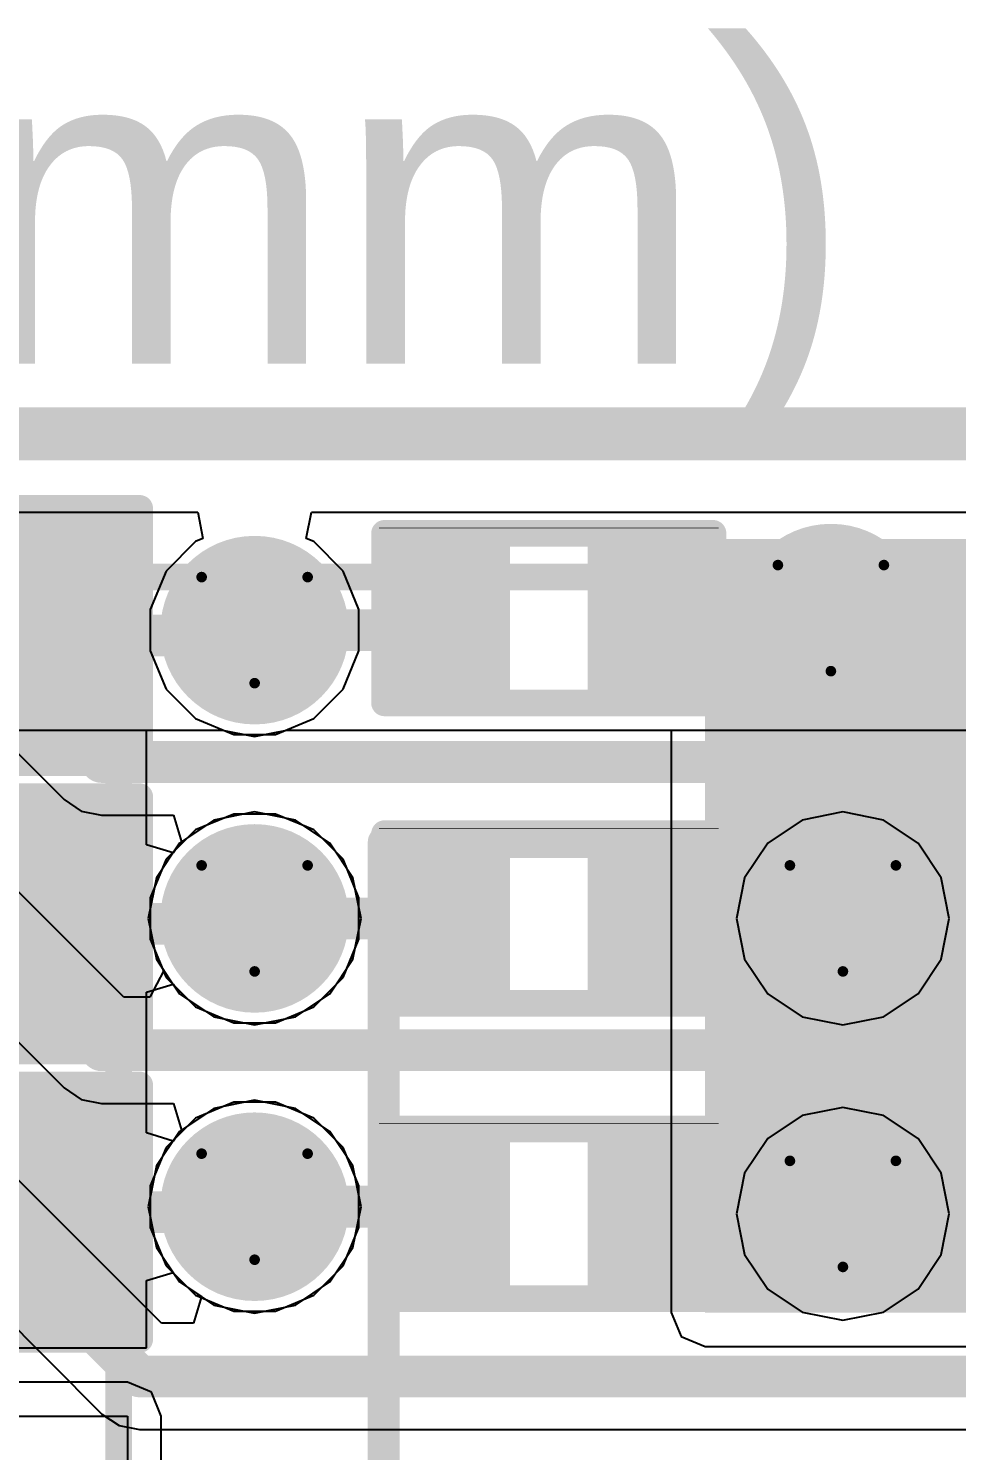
# Model space of a CAD drawing. Header units: inches. Extents: x -3 to 423, y -3 to 110.
# Drawn here: x 31.71 to 36.16, y 74.55 to 81.36 of the extents above; entities that cross this region are included whole.
import ezdxf

# ---------------------------------------------------------------- set-up
doc = ezdxf.new("R2010")
doc.units = ezdxf.units.IN
for name, color, linetype in [('Board Outline', 56, 'Continuous'), ('Bottom Layer', 5, 'Continuous'), ('Bottom Overlay', 54, 'Continuous'), ('Bottom Paste', 16, 'Continuous'), ('Bottom Solder', 6, 'Continuous'), ('Drill Drawing', 1, 'Continuous'), ('Mechanical 1', 6, 'Continuous'), ('Mechanical 13', 56, 'Continuous'), ('Mechanical 15', 56, 'Continuous'), ('Mechanical 3', 76, 'Continuous'), ('Mid Layer', 16, 'Continuous'), ('Mid Layer 2', 76, 'Continuous'), ('Top Layer', 1, 'Continuous'), ('Top Overlay', 2, 'Continuous'), ('Top Paste', 8, 'Continuous'), ('Top Solder', 216, 'Continuous'), ('Via Holes', 16, 'Continuous')]:
    doc.layers.add(name, color=color, linetype=linetype)
doc.styles.add('Arial', font='', dxfattribs={"height": 0.2})
doc.styles.get('Arial').set_extended_font_data('Arial')

# ---------------------------------------------------------------- blocks, each defined once
blk = doc.blocks.new('DGH256Q2R7_B_2')
at = {"layer": 'Bottom Overlay'}
blk.add_lwpolyline([(8, 0, 0.127, 0.127, 1), (-8, 0, 0.127, 0.127, 1)], format="xyseb", close=True, dxfattribs=at)
blk = doc.blocks.new('R___0402_B_30')
at = {"layer": 'Bottom Layer'}
for points in [[(-0.2413, 0.3175), (-0.2413, -0.3175), (-0.6985, -0.3175), (-0.6985, 0.3175)], [(0.6985, 0.3175), (0.6985, -0.3175), (0.2413, -0.3175), (0.2413, 0.3175)]]:
    blk.add_hatch(color=5, dxfattribs=at).paths.add_polyline_path(points)
at = {"layer": 'Bottom Paste'}
for points in [[(-0.2413, 0.3175), (-0.2413, -0.3175), (-0.6985, -0.3175), (-0.6985, 0.3175)], [(0.6985, 0.3175), (0.6985, -0.3175), (0.2413, -0.3175), (0.2413, 0.3175)]]:
    blk.add_hatch(color=16, dxfattribs=at).paths.add_polyline_path(points)
at = {"layer": 'Bottom Solder'}
for points in [[(-0.1863, 0.3725), (-0.1863, -0.3725), (-0.7535, -0.3725), (-0.7535, 0.3725)], [(0.7535, 0.3725), (0.7535, -0.3725), (0.1863, -0.3725), (0.1863, 0.3725)]]:
    blk.add_hatch(color=6, dxfattribs=at).paths.add_polyline_path(points)
at = {"layer": 'Bottom Overlay'}
for points in [[(-0.7874, -0.4064, 0.127, 0.127, 0), (-0.7874, 0.4064, 0.127, 0.127, 0)], [(-0.7874, 0.4064, 0.127, 0.127, 0), (0.7874, 0.4064, 0.127, 0.127, 0)], [(-0.8128, 0.4318, 0.00323, 0.00323, 0), (0.8128, 0.4318, 0.00323, 0.00323, 0)], [(0.7874, -0.4064, 0.127, 0.127, 0), (0.7874, 0.4064, 0.127, 0.127, 0)], [(-0.7874, -0.4064, 0.127, 0.127, 0), (0.7874, -0.4064, 0.127, 0.127, 0)]]:
    blk.add_lwpolyline(points, format="xyseb", dxfattribs=at)
for points in [[(-0.8191, 0.4064, 0.0635, 0.0635, 1), (-0.7556, 0.4064, 0.0635, 0.0635, 1)], [(-0.8191, 0.4064, 0.0635, 0.0635, 1), (-0.7556, 0.4064, 0.0635, 0.0635, 1)], [(-0.8136, 0.4318, 0.00161, 0.00161, 1), (-0.812, 0.4318, 0.00161, 0.00161, 1)], [(0.7556, 0.4064, 0.0635, 0.0635, 1), (0.8191, 0.4064, 0.0635, 0.0635, 1)], [(0.7556, 0.4064, 0.0635, 0.0635, 1), (0.8191, 0.4064, 0.0635, 0.0635, 1)], [(0.812, 0.4318, 0.00161, 0.00161, 1), (0.8136, 0.4318, 0.00161, 0.00161, 1)], [(-0.8191, -0.4064, 0.0635, 0.0635, 1), (-0.7556, -0.4064, 0.0635, 0.0635, 1)], [(-0.8191, -0.4064, 0.0635, 0.0635, 1), (-0.7556, -0.4064, 0.0635, 0.0635, 1)], [(0.7556, -0.4064, 0.0635, 0.0635, 1), (0.8191, -0.4064, 0.0635, 0.0635, 1)], [(0.7556, -0.4064, 0.0635, 0.0635, 1), (0.8191, -0.4064, 0.0635, 0.0635, 1)]]:
    blk.add_lwpolyline(points, format="xyseb", close=True, dxfattribs=at)
blk = doc.blocks.new('R___0402_B_31')
at = {"layer": 'Bottom Layer'}
for points in [[(-0.2413, 0.3175), (-0.2413, -0.3175), (-0.6985, -0.3175), (-0.6985, 0.3175)], [(0.6985, 0.3175), (0.6985, -0.3175), (0.2413, -0.3175), (0.2413, 0.3175)]]:
    blk.add_hatch(color=5, dxfattribs=at).paths.add_polyline_path(points)
at = {"layer": 'Bottom Paste'}
for points in [[(-0.2413, 0.3175), (-0.2413, -0.3175), (-0.6985, -0.3175), (-0.6985, 0.3175)], [(0.6985, 0.3175), (0.6985, -0.3175), (0.2413, -0.3175), (0.2413, 0.3175)]]:
    blk.add_hatch(color=16, dxfattribs=at).paths.add_polyline_path(points)
at = {"layer": 'Bottom Solder'}
for points in [[(-0.1863, 0.3725), (-0.1863, -0.3725), (-0.7535, -0.3725), (-0.7535, 0.3725)], [(0.7535, 0.3725), (0.7535, -0.3725), (0.1863, -0.3725), (0.1863, 0.3725)]]:
    blk.add_hatch(color=6, dxfattribs=at).paths.add_polyline_path(points)
at = {"layer": 'Bottom Overlay'}
for points in [[(-0.7874, -0.4064, 0.127, 0.127, 0), (-0.7874, 0.4064, 0.127, 0.127, 0)], [(-0.7874, 0.4064, 0.127, 0.127, 0), (0.7874, 0.4064, 0.127, 0.127, 0)], [(-0.8128, 0.4318, 0.00323, 0.00323, 0), (0.8128, 0.4318, 0.00323, 0.00323, 0)], [(0.7874, -0.4064, 0.127, 0.127, 0), (0.7874, 0.4064, 0.127, 0.127, 0)], [(-0.7874, -0.4064, 0.127, 0.127, 0), (0.7874, -0.4064, 0.127, 0.127, 0)]]:
    blk.add_lwpolyline(points, format="xyseb", dxfattribs=at)
for points in [[(-0.8191, 0.4064, 0.0635, 0.0635, 1), (-0.7556, 0.4064, 0.0635, 0.0635, 1)], [(-0.8191, 0.4064, 0.0635, 0.0635, 1), (-0.7556, 0.4064, 0.0635, 0.0635, 1)], [(-0.8136, 0.4318, 0.00161, 0.00161, 1), (-0.812, 0.4318, 0.00161, 0.00161, 1)], [(0.7556, 0.4064, 0.0635, 0.0635, 1), (0.8191, 0.4064, 0.0635, 0.0635, 1)], [(0.7556, 0.4064, 0.0635, 0.0635, 1), (0.8191, 0.4064, 0.0635, 0.0635, 1)], [(0.812, 0.4318, 0.00161, 0.00161, 1), (0.8136, 0.4318, 0.00161, 0.00161, 1)], [(-0.8191, -0.4064, 0.0635, 0.0635, 1), (-0.7556, -0.4064, 0.0635, 0.0635, 1)], [(-0.8191, -0.4064, 0.0635, 0.0635, 1), (-0.7556, -0.4064, 0.0635, 0.0635, 1)], [(0.7556, -0.4064, 0.0635, 0.0635, 1), (0.8191, -0.4064, 0.0635, 0.0635, 1)], [(0.7556, -0.4064, 0.0635, 0.0635, 1), (0.8191, -0.4064, 0.0635, 0.0635, 1)]]:
    blk.add_lwpolyline(points, format="xyseb", close=True, dxfattribs=at)
blk = doc.blocks.new('R___0402_B_32')
at = {"layer": 'Bottom Layer'}
for points in [[(-0.2413, 0.3175), (-0.2413, -0.3175), (-0.6985, -0.3175), (-0.6985, 0.3175)], [(0.6985, 0.3175), (0.6985, -0.3175), (0.2413, -0.3175), (0.2413, 0.3175)]]:
    blk.add_hatch(color=5, dxfattribs=at).paths.add_polyline_path(points)
at = {"layer": 'Bottom Paste'}
for points in [[(-0.2413, 0.3175), (-0.2413, -0.3175), (-0.6985, -0.3175), (-0.6985, 0.3175)], [(0.6985, 0.3175), (0.6985, -0.3175), (0.2413, -0.3175), (0.2413, 0.3175)]]:
    blk.add_hatch(color=16, dxfattribs=at).paths.add_polyline_path(points)
at = {"layer": 'Bottom Solder'}
for points in [[(-0.1863, 0.3725), (-0.1863, -0.3725), (-0.7535, -0.3725), (-0.7535, 0.3725)], [(0.7535, 0.3725), (0.7535, -0.3725), (0.1863, -0.3725), (0.1863, 0.3725)]]:
    blk.add_hatch(color=6, dxfattribs=at).paths.add_polyline_path(points)
at = {"layer": 'Bottom Overlay'}
for points in [[(-0.7874, -0.4064, 0.127, 0.127, 0), (-0.7874, 0.4064, 0.127, 0.127, 0)], [(-0.7874, 0.4064, 0.127, 0.127, 0), (0.7874, 0.4064, 0.127, 0.127, 0)], [(-0.8128, 0.4318, 0.00323, 0.00323, 0), (0.8128, 0.4318, 0.00323, 0.00323, 0)], [(0.7874, -0.4064, 0.127, 0.127, 0), (0.7874, 0.4064, 0.127, 0.127, 0)], [(-0.7874, -0.4064, 0.127, 0.127, 0), (0.7874, -0.4064, 0.127, 0.127, 0)]]:
    blk.add_lwpolyline(points, format="xyseb", dxfattribs=at)
for points in [[(-0.8191, 0.4064, 0.0635, 0.0635, 1), (-0.7556, 0.4064, 0.0635, 0.0635, 1)], [(-0.8191, 0.4064, 0.0635, 0.0635, 1), (-0.7556, 0.4064, 0.0635, 0.0635, 1)], [(-0.8136, 0.4318, 0.00161, 0.00161, 1), (-0.812, 0.4318, 0.00161, 0.00161, 1)], [(0.7556, 0.4064, 0.0635, 0.0635, 1), (0.8191, 0.4064, 0.0635, 0.0635, 1)], [(0.7556, 0.4064, 0.0635, 0.0635, 1), (0.8191, 0.4064, 0.0635, 0.0635, 1)], [(0.812, 0.4318, 0.00161, 0.00161, 1), (0.8136, 0.4318, 0.00161, 0.00161, 1)], [(-0.8191, -0.4064, 0.0635, 0.0635, 1), (-0.7556, -0.4064, 0.0635, 0.0635, 1)], [(-0.8191, -0.4064, 0.0635, 0.0635, 1), (-0.7556, -0.4064, 0.0635, 0.0635, 1)], [(0.7556, -0.4064, 0.0635, 0.0635, 1), (0.8191, -0.4064, 0.0635, 0.0635, 1)], [(0.7556, -0.4064, 0.0635, 0.0635, 1), (0.8191, -0.4064, 0.0635, 0.0635, 1)]]:
    blk.add_lwpolyline(points, format="xyseb", close=True, dxfattribs=at)
blk = doc.blocks.new('LED_0603_35')
at = {"layer": 'Top Layer'}
for points in [[(-1, 0.5), (-0.5, 0.5), (-0.5, -0.5), (-1, -0.5)], [(0.5, 0.5), (1, 0.5), (1, -0.5), (0.5, -0.5)]]:
    blk.add_hatch(color=1, dxfattribs=at).paths.add_polyline_path(points)
at = {"layer": 'Top Overlay'}
blk.add_hatch(color=2, dxfattribs=at).paths.add_polyline_path([(1.1176, -0.6603), (1.7526, -0.6603), (1.7526, 0.6605), (1.1176, 0.6605)])
at = {"layer": 'Top Paste'}
for points in [[(-1, 0.5), (-0.5, 0.5), (-0.5, -0.5), (-1, -0.5)], [(0.5, 0.5), (1, 0.5), (1, -0.5), (0.5, -0.5)]]:
    blk.add_hatch(color=8, dxfattribs=at).paths.add_polyline_path(points)
at = {"layer": 'Top Solder'}
for points in [[(-1.1016, 0.6016), (-0.3984, 0.6016), (-0.3984, -0.6016), (-1.1016, -0.6016)], [(0.3984, 0.6016), (1.1016, 0.6016), (1.1016, -0.6016), (0.3984, -0.6016)]]:
    blk.add_hatch(color=216, dxfattribs=at).paths.add_polyline_path(points)
at = {"layer": 'Top Overlay'}
for points in [[(-0.4318, 0.6096, 0.127, 0.127, 0), (-1.1176, 0.6096, 0.127, 0.127, 0)], [(-1.1176, 0.6096, 0.127, 0.127, 0), (-1.1176, -0.6096, 0.127, 0.127, 0)], [(1.1176, 0.6096, 0.127, 0.127, 0), (0.4318, 0.6096, 0.127, 0.127, 0)], [(1.1176, 0.6096, 0.127, 0.127, 0), (1.1176, -0.6096, 0.127, 0.127, 0)], [(-0.4318, -0.6096, 0.127, 0.127, 0), (-1.1176, -0.6096, 0.127, 0.127, 0)], [(1.1176, -0.6096, 0.127, 0.127, 0), (0.4318, -0.6096, 0.127, 0.127, 0)]]:
    blk.add_lwpolyline(points, format="xyseb", dxfattribs=at)
for points in [[(-1.1494, 0.6096, 0.0635, 0.0635, 1), (-1.0858, 0.6096, 0.0635, 0.0635, 1)], [(-1.1494, 0.6096, 0.0635, 0.0635, 1), (-1.0858, 0.6096, 0.0635, 0.0635, 1)], [(-0.4636, 0.6096, 0.0635, 0.0635, 1), (-0.4001, 0.6096, 0.0635, 0.0635, 1)], [(0.4001, 0.6096, 0.0635, 0.0635, 1), (0.4636, 0.6096, 0.0635, 0.0635, 1)], [(1.0859, 0.6096, 0.0635, 0.0635, 1), (1.1494, 0.6096, 0.0635, 0.0635, 1)], [(1.0859, 0.6096, 0.0635, 0.0635, 1), (1.1494, 0.6096, 0.0635, 0.0635, 1)], [(-1.1494, -0.6096, 0.0635, 0.0635, 1), (-1.0858, -0.6096, 0.0635, 0.0635, 1)], [(-1.1494, -0.6096, 0.0635, 0.0635, 1), (-1.0858, -0.6096, 0.0635, 0.0635, 1)], [(-0.4636, -0.6096, 0.0635, 0.0635, 1), (-0.4001, -0.6096, 0.0635, 0.0635, 1)], [(0.4001, -0.6096, 0.0635, 0.0635, 1), (0.4636, -0.6096, 0.0635, 0.0635, 1)], [(1.0859, -0.6096, 0.0635, 0.0635, 1), (1.1494, -0.6096, 0.0635, 0.0635, 1)], [(1.0859, -0.6096, 0.0635, 0.0635, 1), (1.1494, -0.6096, 0.0635, 0.0635, 1)]]:
    blk.add_lwpolyline(points, format="xyseb", close=True, dxfattribs=at)
blk = doc.blocks.new('LED_0603_36')
at = {"layer": 'Top Layer'}
for points in [[(-1, 0.5), (-0.5, 0.5), (-0.5, -0.5), (-1, -0.5)], [(0.5, 0.5), (1, 0.5), (1, -0.5), (0.5, -0.5)]]:
    blk.add_hatch(color=1, dxfattribs=at).paths.add_polyline_path(points)
at = {"layer": 'Top Overlay'}
blk.add_hatch(color=2, dxfattribs=at).paths.add_polyline_path([(1.1176, -0.6603), (1.7526, -0.6603), (1.7526, 0.6605), (1.1176, 0.6605)])
at = {"layer": 'Top Paste'}
for points in [[(-1, 0.5), (-0.5, 0.5), (-0.5, -0.5), (-1, -0.5)], [(0.5, 0.5), (1, 0.5), (1, -0.5), (0.5, -0.5)]]:
    blk.add_hatch(color=8, dxfattribs=at).paths.add_polyline_path(points)
at = {"layer": 'Top Solder'}
for points in [[(-1.1016, 0.6016), (-0.3984, 0.6016), (-0.3984, -0.6016), (-1.1016, -0.6016)], [(0.3984, 0.6016), (1.1016, 0.6016), (1.1016, -0.6016), (0.3984, -0.6016)]]:
    blk.add_hatch(color=216, dxfattribs=at).paths.add_polyline_path(points)
at = {"layer": 'Top Overlay'}
for points in [[(-0.4318, 0.6096, 0.127, 0.127, 0), (-1.1176, 0.6096, 0.127, 0.127, 0)], [(-1.1176, 0.6096, 0.127, 0.127, 0), (-1.1176, -0.6096, 0.127, 0.127, 0)], [(1.1176, 0.6096, 0.127, 0.127, 0), (0.4318, 0.6096, 0.127, 0.127, 0)], [(1.1176, 0.6096, 0.127, 0.127, 0), (1.1176, -0.6096, 0.127, 0.127, 0)], [(-0.4318, -0.6096, 0.127, 0.127, 0), (-1.1176, -0.6096, 0.127, 0.127, 0)], [(1.1176, -0.6096, 0.127, 0.127, 0), (0.4318, -0.6096, 0.127, 0.127, 0)]]:
    blk.add_lwpolyline(points, format="xyseb", dxfattribs=at)
for points in [[(-1.1494, 0.6096, 0.0635, 0.0635, 1), (-1.0858, 0.6096, 0.0635, 0.0635, 1)], [(-1.1494, 0.6096, 0.0635, 0.0635, 1), (-1.0858, 0.6096, 0.0635, 0.0635, 1)], [(-0.4636, 0.6096, 0.0635, 0.0635, 1), (-0.4001, 0.6096, 0.0635, 0.0635, 1)], [(0.4001, 0.6096, 0.0635, 0.0635, 1), (0.4636, 0.6096, 0.0635, 0.0635, 1)], [(1.0859, 0.6096, 0.0635, 0.0635, 1), (1.1494, 0.6096, 0.0635, 0.0635, 1)], [(1.0859, 0.6096, 0.0635, 0.0635, 1), (1.1494, 0.6096, 0.0635, 0.0635, 1)], [(-1.1494, -0.6096, 0.0635, 0.0635, 1), (-1.0858, -0.6096, 0.0635, 0.0635, 1)], [(-1.1494, -0.6096, 0.0635, 0.0635, 1), (-1.0858, -0.6096, 0.0635, 0.0635, 1)], [(-0.4636, -0.6096, 0.0635, 0.0635, 1), (-0.4001, -0.6096, 0.0635, 0.0635, 1)], [(0.4001, -0.6096, 0.0635, 0.0635, 1), (0.4636, -0.6096, 0.0635, 0.0635, 1)], [(1.0859, -0.6096, 0.0635, 0.0635, 1), (1.1494, -0.6096, 0.0635, 0.0635, 1)], [(1.0859, -0.6096, 0.0635, 0.0635, 1), (1.1494, -0.6096, 0.0635, 0.0635, 1)]]:
    blk.add_lwpolyline(points, format="xyseb", close=True, dxfattribs=at)
blk = doc.blocks.new('LED_0603_37')
at = {"layer": 'Top Layer'}
for points in [[(-1, 0.5), (-0.5, 0.5), (-0.5, -0.5), (-1, -0.5)], [(0.5, 0.5), (1, 0.5), (1, -0.5), (0.5, -0.5)]]:
    blk.add_hatch(color=1, dxfattribs=at).paths.add_polyline_path(points)
at = {"layer": 'Top Overlay'}
blk.add_hatch(color=2, dxfattribs=at).paths.add_polyline_path([(1.1176, -0.6603), (1.7526, -0.6603), (1.7526, 0.6605), (1.1176, 0.6605)])
at = {"layer": 'Top Paste'}
for points in [[(-1, 0.5), (-0.5, 0.5), (-0.5, -0.5), (-1, -0.5)], [(0.5, 0.5), (1, 0.5), (1, -0.5), (0.5, -0.5)]]:
    blk.add_hatch(color=8, dxfattribs=at).paths.add_polyline_path(points)
at = {"layer": 'Top Solder'}
for points in [[(-1.1016, 0.6016), (-0.3984, 0.6016), (-0.3984, -0.6016), (-1.1016, -0.6016)], [(0.3984, 0.6016), (1.1016, 0.6016), (1.1016, -0.6016), (0.3984, -0.6016)]]:
    blk.add_hatch(color=216, dxfattribs=at).paths.add_polyline_path(points)
at = {"layer": 'Top Overlay'}
for points in [[(-0.4318, 0.6096, 0.127, 0.127, 0), (-1.1176, 0.6096, 0.127, 0.127, 0)], [(-1.1176, 0.6096, 0.127, 0.127, 0), (-1.1176, -0.6096, 0.127, 0.127, 0)], [(1.1176, 0.6096, 0.127, 0.127, 0), (0.4318, 0.6096, 0.127, 0.127, 0)], [(1.1176, 0.6096, 0.127, 0.127, 0), (1.1176, -0.6096, 0.127, 0.127, 0)], [(-0.4318, -0.6096, 0.127, 0.127, 0), (-1.1176, -0.6096, 0.127, 0.127, 0)], [(1.1176, -0.6096, 0.127, 0.127, 0), (0.4318, -0.6096, 0.127, 0.127, 0)]]:
    blk.add_lwpolyline(points, format="xyseb", dxfattribs=at)
for points in [[(-1.1494, 0.6096, 0.0635, 0.0635, 1), (-1.0858, 0.6096, 0.0635, 0.0635, 1)], [(-1.1494, 0.6096, 0.0635, 0.0635, 1), (-1.0858, 0.6096, 0.0635, 0.0635, 1)], [(-0.4636, 0.6096, 0.0635, 0.0635, 1), (-0.4001, 0.6096, 0.0635, 0.0635, 1)], [(0.4001, 0.6096, 0.0635, 0.0635, 1), (0.4636, 0.6096, 0.0635, 0.0635, 1)], [(1.0859, 0.6096, 0.0635, 0.0635, 1), (1.1494, 0.6096, 0.0635, 0.0635, 1)], [(1.0859, 0.6096, 0.0635, 0.0635, 1), (1.1494, 0.6096, 0.0635, 0.0635, 1)], [(-1.1494, -0.6096, 0.0635, 0.0635, 1), (-1.0858, -0.6096, 0.0635, 0.0635, 1)], [(-1.1494, -0.6096, 0.0635, 0.0635, 1), (-1.0858, -0.6096, 0.0635, 0.0635, 1)], [(-0.4636, -0.6096, 0.0635, 0.0635, 1), (-0.4001, -0.6096, 0.0635, 0.0635, 1)], [(0.4001, -0.6096, 0.0635, 0.0635, 1), (0.4636, -0.6096, 0.0635, 0.0635, 1)], [(1.0859, -0.6096, 0.0635, 0.0635, 1), (1.1494, -0.6096, 0.0635, 0.0635, 1)], [(1.0859, -0.6096, 0.0635, 0.0635, 1), (1.1494, -0.6096, 0.0635, 0.0635, 1)]]:
    blk.add_lwpolyline(points, format="xyseb", close=True, dxfattribs=at)
blk = doc.blocks.new('CON_2078430004_MOL_44')
at = {"layer": 'Mechanical 13'}
for points in [[(2.45, -4.224, 0.127, 0.127, 0), (2.45, 3.076, 0.127, 0.127, 0)], [(2.45, -4.224, 0.127, 0.127, 0), (-9.95, -4.224, 0.127, 0.127, 0)]]:
    blk.add_lwpolyline(points, format="xyseb", dxfattribs=at)
blk.add_lwpolyline([(2.4182, -4.224, 0.0635, 0.0635, 1), (2.4817, -4.224, 0.0635, 0.0635, 1)], format="xyseb", close=True, dxfattribs=at)
blk.add_lwpolyline([(2.4182, -4.224, 0.0635, 0.0635, 1), (2.4817, -4.224, 0.0635, 0.0635, 1)], format="xyseb", close=True, dxfattribs=at)
at = {"layer": 'Mechanical 15'}
for points in [[(3.72, 4.346, 0.127, 0.127, 0), (3.72, -5.494, 0.127, 0.127, 0)], [(3.72, -5.494, 0.127, 0.127, 0), (-11.22, -5.494, 0.127, 0.127, 0)]]:
    blk.add_lwpolyline(points, format="xyseb", dxfattribs=at)
blk.add_lwpolyline([(3.6882, -5.494, 0.0635, 0.0635, 1), (3.7517, -5.494, 0.0635, 0.0635, 1)], format="xyseb", close=True, dxfattribs=at)
blk.add_lwpolyline([(3.6882, -5.494, 0.0635, 0.0635, 1), (3.7517, -5.494, 0.0635, 0.0635, 1)], format="xyseb", close=True, dxfattribs=at)
at = {"layer": 'Top Overlay'}
for points in [[(2.45, -4.224, 0.1524, 0.1524, 0), (2.45, 1.2479, 0.1524, 0.1524, 0)], [(2.45, -4.224, 0.1524, 0.1524, 0), (-9.95, -4.224, 0.1524, 0.1524, 0)]]:
    blk.add_lwpolyline(points, format="xyseb", dxfattribs=at)
blk.add_lwpolyline([(2.4119, -4.224, 0.0762, 0.0762, 1), (2.4881, -4.224, 0.0762, 0.0762, 1)], format="xyseb", close=True, dxfattribs=at)
blk.add_lwpolyline([(2.4119, -4.224, 0.0762, 0.0762, 1), (2.4881, -4.224, 0.0762, 0.0762, 1)], format="xyseb", close=True, dxfattribs=at)

msp = doc.modelspace()

# ---------------------------------------------------------------- hatches: boundary and pattern name
at = {"layer": 'Bottom Layer'}
h = msp.add_hatch(color=5, dxfattribs=at)
edge = h.paths.add_edge_path()
edge.add_arc((35.5532, 78.5368), 0.35, 0, 360)
h = msp.add_hatch(color=5, dxfattribs=at)
edge = h.paths.add_edge_path()
edge.add_arc((32.7914, 78.4792), 0.35, 0, 360)
h = msp.add_hatch(color=5, dxfattribs=at)
edge = h.paths.add_edge_path()
edge.add_arc((32.7914, 77.0983), 0.35, 0, 360)
h = msp.add_hatch(color=5, dxfattribs=at)
edge = h.paths.add_edge_path()
edge.add_arc((35.6108, 77.0983), 0.35, 0, 360)
h = msp.add_hatch(color=5, dxfattribs=at)
edge = h.paths.add_edge_path()
edge.add_arc((32.7914, 75.7174), 0.35, 0, 360)
h = msp.add_hatch(color=5, dxfattribs=at)
edge = h.paths.add_edge_path()
edge.add_arc((35.6108, 75.6829), 0.35, 0, 360)
at = {"layer": 'Bottom Solder'}
h = msp.add_hatch(color=6, dxfattribs=at)
edge = h.paths.add_edge_path()
edge.add_arc((35.5532, 78.5368), 0.4516, 0, 360)
h = msp.add_hatch(color=6, dxfattribs=at)
edge = h.paths.add_edge_path()
edge.add_arc((32.7914, 78.4792), 0.4516, 0, 360)
h = msp.add_hatch(color=6, dxfattribs=at)
edge = h.paths.add_edge_path()
edge.add_arc((32.7914, 77.0983), 0.4516, 0, 360)
h = msp.add_hatch(color=6, dxfattribs=at)
edge = h.paths.add_edge_path()
edge.add_arc((35.6108, 77.0983), 0.4516, 0, 360)
h = msp.add_hatch(color=6, dxfattribs=at)
edge = h.paths.add_edge_path()
edge.add_arc((32.7914, 75.7174), 0.4516, 0, 360)
h = msp.add_hatch(color=6, dxfattribs=at)
edge = h.paths.add_edge_path()
edge.add_arc((35.6108, 75.6829), 0.4516, 0, 360)
at = {"layer": 'Mid Layer'}
h = msp.add_hatch(color=16, dxfattribs=at)
edge = h.paths.add_edge_path()
edge.add_arc((35.5532, 78.5368), 0.35, 0, 360)
h = msp.add_hatch(color=16, dxfattribs=at)
edge = h.paths.add_edge_path()
edge.add_arc((32.7914, 78.4792), 0.35, 0, 360)
h = msp.add_hatch(color=16, dxfattribs=at)
edge = h.paths.add_edge_path()
edge.add_arc((32.7914, 77.0983), 0.35, 0, 360)
h = msp.add_hatch(color=16, dxfattribs=at)
edge = h.paths.add_edge_path()
edge.add_arc((35.6108, 77.0983), 0.35, 0, 360)
h = msp.add_hatch(color=16, dxfattribs=at)
edge = h.paths.add_edge_path()
edge.add_arc((32.7914, 75.7174), 0.35, 0, 360)
h = msp.add_hatch(color=16, dxfattribs=at)
edge = h.paths.add_edge_path()
edge.add_arc((35.6108, 75.6829), 0.35, 0, 360)
at = {"layer": 'Mid Layer 2'}
h = msp.add_hatch(color=76, dxfattribs=at)
edge = h.paths.add_edge_path()
edge.add_arc((35.5532, 78.5368), 0.35, 0, 360)
h = msp.add_hatch(color=76, dxfattribs=at)
edge = h.paths.add_edge_path()
edge.add_arc((32.7914, 78.4792), 0.35, 0, 360)
h = msp.add_hatch(color=76, dxfattribs=at)
edge = h.paths.add_edge_path()
edge.add_arc((32.7914, 77.0983), 0.35, 0, 360)
h = msp.add_hatch(color=76, dxfattribs=at)
edge = h.paths.add_edge_path()
edge.add_arc((35.6108, 77.0983), 0.35, 0, 360)
h = msp.add_hatch(color=76, dxfattribs=at)
edge = h.paths.add_edge_path()
edge.add_arc((32.7914, 75.7174), 0.35, 0, 360)
h = msp.add_hatch(color=76, dxfattribs=at)
edge = h.paths.add_edge_path()
edge.add_arc((35.6108, 75.6829), 0.35, 0, 360)
at = {"layer": 'Top Layer'}
msp.add_hatch(color=1, dxfattribs=at).paths.add_polyline_path([(34.9504, 75.21), (37.1348, 75.21), (37.1348, 78.9154), (34.9504, 78.9154)])
h = msp.add_hatch(color=1, dxfattribs=at)
edge = h.paths.add_edge_path()
edge.add_arc((35.5532, 78.5368), 0.35, 0, 360)
h = msp.add_hatch(color=1, dxfattribs=at)
edge = h.paths.add_edge_path()
edge.add_arc((32.7914, 78.4792), 0.35, 0, 360)
h = msp.add_hatch(color=1, dxfattribs=at)
edge = h.paths.add_edge_path()
edge.add_arc((32.7914, 77.0983), 0.35, 0, 360)
h = msp.add_hatch(color=1, dxfattribs=at)
edge = h.paths.add_edge_path()
edge.add_arc((35.6108, 77.0983), 0.35, 0, 360)
h = msp.add_hatch(color=1, dxfattribs=at)
edge = h.paths.add_edge_path()
edge.add_arc((32.7914, 75.7174), 0.35, 0, 360)
h = msp.add_hatch(color=1, dxfattribs=at)
edge = h.paths.add_edge_path()
edge.add_arc((35.6108, 75.6829), 0.35, 0, 360)
at = {"layer": 'Top Solder'}
h = msp.add_hatch(color=216, dxfattribs=at)
edge = h.paths.add_edge_path()
edge.add_arc((35.5532, 78.5368), 0.4516, 0, 360)
h = msp.add_hatch(color=216, dxfattribs=at)
edge = h.paths.add_edge_path()
edge.add_arc((32.7914, 78.4792), 0.4516, 0, 360)
h = msp.add_hatch(color=216, dxfattribs=at)
edge = h.paths.add_edge_path()
edge.add_arc((32.7914, 77.0983), 0.4516, 0, 360)
h = msp.add_hatch(color=216, dxfattribs=at)
edge = h.paths.add_edge_path()
edge.add_arc((35.6108, 77.0983), 0.4516, 0, 360)
h = msp.add_hatch(color=216, dxfattribs=at)
edge = h.paths.add_edge_path()
edge.add_arc((32.7914, 75.7174), 0.4516, 0, 360)
h = msp.add_hatch(color=216, dxfattribs=at)
edge = h.paths.add_edge_path()
edge.add_arc((35.6108, 75.6829), 0.4516, 0, 360)
at = {"layer": 'Via Holes'}
h = msp.add_hatch(color=7, dxfattribs=at)
edge = h.paths.add_edge_path()
edge.add_arc((35.5532, 78.5368), 0.25, 0, 360)
h = msp.add_hatch(color=7, dxfattribs=at)
edge = h.paths.add_edge_path()
edge.add_arc((32.7914, 78.4792), 0.25, 0, 360)
h = msp.add_hatch(color=7, dxfattribs=at)
edge = h.paths.add_edge_path()
edge.add_arc((32.7914, 77.0983), 0.25, 0, 360)
h = msp.add_hatch(color=7, dxfattribs=at)
edge = h.paths.add_edge_path()
edge.add_arc((35.6108, 77.0983), 0.25, 0, 360)
h = msp.add_hatch(color=7, dxfattribs=at)
edge = h.paths.add_edge_path()
edge.add_arc((32.7914, 75.7174), 0.25, 0, 360)
h = msp.add_hatch(color=7, dxfattribs=at)
edge = h.paths.add_edge_path()
edge.add_arc((35.6108, 75.6829), 0.25, 0, 360)

# ---------------------------------------------------------------- linework, layer by layer
at = {"layer": 'Board Outline'}
msp.add_lwpolyline([(0.02, 79.42, 0.254, 0.254, 0), (64.06, 79.42, 0.254, 0.254, 0)], format="xyseb", dxfattribs=at)
at = {"layer": 'Bottom Layer'}
for p, q in [((31.5453, 78), (31.878, 77.6674)), ((31.878, 77.6674), (31.9607, 77.6121)), ((31.9607, 77.6121), (32.0582, 77.5927)), ((32.0582, 77.5927), (32.4028, 77.5927)), ((32.4028, 77.5927), (32.4413, 77.4657)), ((32.4309, 77.4588), (32.3204, 77.2934)), ((32.4413, 77.4657), (32.4309, 77.4588)), ((32.3204, 77.2934), (32.2816, 77.0983)), ((32.1638, 76.7216), (31.6413, 77.2441)), ((32.2816, 77.0983), (32.3204, 76.9032)), ((32.3569, 76.8486), (32.289, 76.7216)), ((32.3204, 76.9032), (32.3569, 76.8486)), ((31.3555, 76.8089), (31.878, 76.2864)), ((32.289, 76.7216), (32.1638, 76.7216)), ((31.878, 76.2864), (31.9607, 76.2312)), ((31.9607, 76.2312), (32.0582, 76.2118)), ((32.0582, 76.2118), (32.4028, 76.2118)), ((32.4028, 76.2118), (32.4413, 76.0848)), ((32.4309, 76.0778), (32.3204, 75.9124)), ((32.4413, 76.0848), (32.4309, 76.0778)), ((32.3204, 75.9124), (32.2816, 75.7174)), ((32.3449, 75.1595), (31.6413, 75.8631)), ((32.2816, 75.7174), (32.3204, 75.5223)), ((32.3204, 75.5223), (32.4309, 75.3569)), ((31.3555, 75.428), (32.0591, 74.7244)), ((32.4309, 75.3569), (32.5363, 75.2865)), ((32.5363, 75.2865), (32.4977, 75.1595)), ((32.4977, 75.1595), (32.3449, 75.1595)), ((32.0591, 74.7244), (32.1418, 74.6691)), ((32.1418, 74.6691), (32.2394, 74.6497)), ((32.2394, 74.6497), (44.7838, 74.6497))]:
    msp.add_line(p, q, dxfattribs=at)
for points in [[(33.6736, 78.4792, 0.2, 0.2, 0), (33.7312, 78.5368, 0.2, 0.2, 0)], [(34.671, 78.5368, 0.2, 0.2, 0), (35.5532, 78.5368, 0.2, 0.2, 0)], [(31.4611, 78.4447, 0.2, 0.2, 0), (32.0582, 77.8476, 0.2, 0.2, 0)], [(32.7914, 78.4792, 0.2, 0.2, 0), (33.6736, 78.4792, 0.2, 0.2, 0)], [(32.0582, 77.8476, 0.2, 0.2, 0), (42.479, 77.8476, 0.2, 0.2, 0)], [(32.7914, 77.0983, 0.2, 0.2, 0), (33.7312, 77.0983, 0.2, 0.2, 0)], [(34.671, 77.0983, 0.2, 0.2, 0), (35.6108, 77.0983, 0.2, 0.2, 0)], [(31.4611, 77.0638, 0.2, 0.2, 0), (32.0582, 76.4667, 0.2, 0.2, 0)], [(32.0582, 76.4667, 0.2, 0.2, 0), (43.722, 76.4667, 0.2, 0.2, 0)], [(31.4611, 75.6829, 0.2, 0.2, 0), (32.2394, 74.9046, 0.2, 0.2, 0)], [(32.7914, 75.7174, 0.2, 0.2, 0), (33.6967, 75.7174, 0.2, 0.2, 0)], [(33.6967, 75.7174, 0.2, 0.2, 0), (33.7312, 75.6829, 0.2, 0.2, 0)], [(34.671, 75.6829, 0.2, 0.2, 0), (35.6108, 75.6829, 0.2, 0.2, 0)], [(32.2394, 74.9046, 0.2, 0.2, 0), (44.7838, 74.9046, 0.2, 0.2, 0)]]:
    msp.add_lwpolyline(points, format="xyseb", dxfattribs=at)
for points in [[(33.6812, 78.5368, 0.1, 0.1, 1), (33.7812, 78.5368, 0.1, 0.1, 1)], [(34.621, 78.5368, 0.1, 0.1, 1), (34.721, 78.5368, 0.1, 0.1, 1)], [(35.5032, 78.5368, 0.1, 0.1, 1), (35.6032, 78.5368, 0.1, 0.1, 1)], [(32.7414, 78.4792, 0.1, 0.1, 1), (32.8414, 78.4792, 0.1, 0.1, 1)], [(33.6236, 78.4792, 0.1, 0.1, 1), (33.7236, 78.4792, 0.1, 0.1, 1)], [(33.6236, 78.4792, 0.1, 0.1, 1), (33.7236, 78.4792, 0.1, 0.1, 1)], [(32.0082, 77.8476, 0.1, 0.1, 1), (32.1082, 77.8476, 0.1, 0.1, 1)], [(32.0082, 77.8476, 0.1, 0.1, 1), (32.1082, 77.8476, 0.1, 0.1, 1)], [(32.7414, 77.0983, 0.1, 0.1, 1), (32.8414, 77.0983, 0.1, 0.1, 1)], [(33.6812, 77.0983, 0.1, 0.1, 1), (33.7812, 77.0983, 0.1, 0.1, 1)], [(34.621, 77.0983, 0.1, 0.1, 1), (34.721, 77.0983, 0.1, 0.1, 1)], [(35.5608, 77.0983, 0.1, 0.1, 1), (35.6608, 77.0983, 0.1, 0.1, 1)], [(32.0082, 76.4667, 0.1, 0.1, 1), (32.1082, 76.4667, 0.1, 0.1, 1)], [(32.0082, 76.4667, 0.1, 0.1, 1), (32.1082, 76.4667, 0.1, 0.1, 1)], [(32.7414, 75.7174, 0.1, 0.1, 1), (32.8414, 75.7174, 0.1, 0.1, 1)], [(33.6467, 75.7174, 0.1, 0.1, 1), (33.7467, 75.7174, 0.1, 0.1, 1)], [(33.6467, 75.7174, 0.1, 0.1, 1), (33.7467, 75.7174, 0.1, 0.1, 1)], [(33.6812, 75.6829, 0.1, 0.1, 1), (33.7812, 75.6829, 0.1, 0.1, 1)], [(34.621, 75.6829, 0.1, 0.1, 1), (34.721, 75.6829, 0.1, 0.1, 1)], [(35.5608, 75.6829, 0.1, 0.1, 1), (35.6608, 75.6829, 0.1, 0.1, 1)], [(32.1894, 74.9046, 0.1, 0.1, 1), (32.2894, 74.9046, 0.1, 0.1, 1)], [(32.1894, 74.9046, 0.1, 0.1, 1), (32.2894, 74.9046, 0.1, 0.1, 1)]]:
    msp.add_lwpolyline(points, format="xyseb", close=True, dxfattribs=at)
at = {"layer": 'Drill Drawing'}
for points in [[(35.2992, 78.7908, 0.0508, 0.0508, 0), (35.8072, 78.7908, 0.0508, 0.0508, 0)], [(35.2992, 78.7908, 0.0508, 0.0508, 0), (35.5532, 78.2828, 0.0508, 0.0508, 0)], [(35.5532, 78.2828, 0.0508, 0.0508, 0), (35.8072, 78.7908, 0.0508, 0.0508, 0)], [(32.5374, 78.7332, 0.0508, 0.0508, 0), (33.0454, 78.7332, 0.0508, 0.0508, 0)], [(32.5374, 78.7332, 0.0508, 0.0508, 0), (32.7914, 78.2252, 0.0508, 0.0508, 0)], [(32.7914, 78.2252, 0.0508, 0.0508, 0), (33.0454, 78.7332, 0.0508, 0.0508, 0)], [(32.5374, 77.3523, 0.0508, 0.0508, 0), (33.0454, 77.3523, 0.0508, 0.0508, 0)], [(32.5374, 77.3523, 0.0508, 0.0508, 0), (32.7914, 76.8443, 0.0508, 0.0508, 0)], [(32.7914, 76.8443, 0.0508, 0.0508, 0), (33.0454, 77.3523, 0.0508, 0.0508, 0)], [(35.3568, 77.3523, 0.0508, 0.0508, 0), (35.8648, 77.3523, 0.0508, 0.0508, 0)], [(35.3568, 77.3523, 0.0508, 0.0508, 0), (35.6108, 76.8443, 0.0508, 0.0508, 0)], [(35.6108, 76.8443, 0.0508, 0.0508, 0), (35.8648, 77.3523, 0.0508, 0.0508, 0)], [(32.5374, 75.9714, 0.0508, 0.0508, 0), (33.0454, 75.9714, 0.0508, 0.0508, 0)], [(32.5374, 75.9714, 0.0508, 0.0508, 0), (32.7914, 75.4634, 0.0508, 0.0508, 0)], [(32.7914, 75.4634, 0.0508, 0.0508, 0), (33.0454, 75.9714, 0.0508, 0.0508, 0)], [(35.3568, 75.9369, 0.0508, 0.0508, 0), (35.8648, 75.9369, 0.0508, 0.0508, 0)], [(35.3568, 75.9369, 0.0508, 0.0508, 0), (35.6108, 75.4289, 0.0508, 0.0508, 0)], [(35.6108, 75.4289, 0.0508, 0.0508, 0), (35.8648, 75.9369, 0.0508, 0.0508, 0)]]:
    msp.add_lwpolyline(points, format="xyseb", dxfattribs=at)
for points in [[(35.2865, 78.7908, 0.0254, 0.0254, 1), (35.3119, 78.7908, 0.0254, 0.0254, 1)], [(35.2865, 78.7908, 0.0254, 0.0254, 1), (35.3119, 78.7908, 0.0254, 0.0254, 1)], [(35.7945, 78.7908, 0.0254, 0.0254, 1), (35.8199, 78.7908, 0.0254, 0.0254, 1)], [(35.7945, 78.7908, 0.0254, 0.0254, 1), (35.8199, 78.7908, 0.0254, 0.0254, 1)], [(32.5247, 78.7332, 0.0254, 0.0254, 1), (32.5501, 78.7332, 0.0254, 0.0254, 1)], [(32.5247, 78.7332, 0.0254, 0.0254, 1), (32.5501, 78.7332, 0.0254, 0.0254, 1)], [(33.0327, 78.7332, 0.0254, 0.0254, 1), (33.0581, 78.7332, 0.0254, 0.0254, 1)], [(33.0327, 78.7332, 0.0254, 0.0254, 1), (33.0581, 78.7332, 0.0254, 0.0254, 1)], [(35.5405, 78.2828, 0.0254, 0.0254, 1), (35.5659, 78.2828, 0.0254, 0.0254, 1)], [(35.5405, 78.2828, 0.0254, 0.0254, 1), (35.5659, 78.2828, 0.0254, 0.0254, 1)], [(32.7787, 78.2252, 0.0254, 0.0254, 1), (32.8041, 78.2252, 0.0254, 0.0254, 1)], [(32.7787, 78.2252, 0.0254, 0.0254, 1), (32.8041, 78.2252, 0.0254, 0.0254, 1)], [(32.5247, 77.3523, 0.0254, 0.0254, 1), (32.5501, 77.3523, 0.0254, 0.0254, 1)], [(32.5247, 77.3523, 0.0254, 0.0254, 1), (32.5501, 77.3523, 0.0254, 0.0254, 1)], [(33.0327, 77.3523, 0.0254, 0.0254, 1), (33.0581, 77.3523, 0.0254, 0.0254, 1)], [(33.0327, 77.3523, 0.0254, 0.0254, 1), (33.0581, 77.3523, 0.0254, 0.0254, 1)], [(35.3441, 77.3523, 0.0254, 0.0254, 1), (35.3695, 77.3523, 0.0254, 0.0254, 1)], [(35.3441, 77.3523, 0.0254, 0.0254, 1), (35.3695, 77.3523, 0.0254, 0.0254, 1)], [(35.8521, 77.3523, 0.0254, 0.0254, 1), (35.8775, 77.3523, 0.0254, 0.0254, 1)], [(35.8521, 77.3523, 0.0254, 0.0254, 1), (35.8775, 77.3523, 0.0254, 0.0254, 1)], [(32.7787, 76.8443, 0.0254, 0.0254, 1), (32.8041, 76.8443, 0.0254, 0.0254, 1)], [(32.7787, 76.8443, 0.0254, 0.0254, 1), (32.8041, 76.8443, 0.0254, 0.0254, 1)], [(35.5981, 76.8443, 0.0254, 0.0254, 1), (35.6235, 76.8443, 0.0254, 0.0254, 1)], [(35.5981, 76.8443, 0.0254, 0.0254, 1), (35.6235, 76.8443, 0.0254, 0.0254, 1)], [(32.5247, 75.9714, 0.0254, 0.0254, 1), (32.5501, 75.9714, 0.0254, 0.0254, 1)], [(32.5247, 75.9714, 0.0254, 0.0254, 1), (32.5501, 75.9714, 0.0254, 0.0254, 1)], [(33.0327, 75.9714, 0.0254, 0.0254, 1), (33.0581, 75.9714, 0.0254, 0.0254, 1)], [(33.0327, 75.9714, 0.0254, 0.0254, 1), (33.0581, 75.9714, 0.0254, 0.0254, 1)], [(35.3441, 75.9369, 0.0254, 0.0254, 1), (35.3695, 75.9369, 0.0254, 0.0254, 1)], [(35.3441, 75.9369, 0.0254, 0.0254, 1), (35.3695, 75.9369, 0.0254, 0.0254, 1)], [(35.8521, 75.9369, 0.0254, 0.0254, 1), (35.8775, 75.9369, 0.0254, 0.0254, 1)], [(35.8521, 75.9369, 0.0254, 0.0254, 1), (35.8775, 75.9369, 0.0254, 0.0254, 1)], [(32.7787, 75.4634, 0.0254, 0.0254, 1), (32.8041, 75.4634, 0.0254, 0.0254, 1)], [(32.7787, 75.4634, 0.0254, 0.0254, 1), (32.8041, 75.4634, 0.0254, 0.0254, 1)], [(35.5981, 75.4289, 0.0254, 0.0254, 1), (35.6235, 75.4289, 0.0254, 0.0254, 1)], [(35.5981, 75.4289, 0.0254, 0.0254, 1), (35.6235, 75.4289, 0.0254, 0.0254, 1)]]:
    msp.add_lwpolyline(points, format="xyseb", close=True, dxfattribs=at)
at = {"layer": 'Mechanical 1'}
msp.add_lwpolyline([(31.37, 79.42, 0.254, 0.254, 0), (64.06, 79.42, 0.254, 0.254, 0)], format="xyseb", dxfattribs=at)
at = {"layer": 'Mid Layer'}
for p, q in [((28.9383, 78), (32.6376, 78)), ((32.6376, 78), (32.7914, 77.9694)), ((32.7914, 77.9694), (32.9452, 78)), ((32.9452, 78), (52.6872, 78)), ((32.7914, 77.6081), (32.5963, 77.5693)), ((32.9865, 77.5693), (32.7914, 77.6081)), ((35.6108, 77.6081), (35.4157, 77.5693)), ((35.8059, 77.5693), (35.6108, 77.6081)), ((32.5963, 77.5693), (32.4309, 77.4588)), ((33.1519, 77.4588), (32.9865, 77.5693)), ((35.4157, 77.5693), (35.2503, 77.4588)), ((35.9713, 77.4588), (35.8059, 77.5693)), ((32.4309, 77.4588), (32.3204, 77.2934)), ((33.2624, 77.2934), (33.1519, 77.4588)), ((35.2503, 77.4588), (35.1398, 77.2934)), ((36.0818, 77.2934), (35.9713, 77.4588)), ((32.3204, 77.2934), (32.2816, 77.0983)), ((33.3012, 77.0983), (33.2624, 77.2934)), ((35.1398, 77.2934), (35.101, 77.0983)), ((36.1206, 77.0983), (36.0818, 77.2934)), ((32.2816, 77.0983), (32.3204, 76.9032)), ((33.2624, 76.9032), (33.3012, 77.0983)), ((35.101, 77.0983), (35.1398, 76.9032)), ((36.0818, 76.9032), (36.1206, 77.0983)), ((32.3204, 76.9032), (32.4309, 76.7378)), ((33.1519, 76.7378), (33.2624, 76.9032)), ((35.1398, 76.9032), (35.2503, 76.7378)), ((35.9713, 76.7378), (36.0818, 76.9032)), ((32.4309, 76.7378), (32.5963, 76.6273)), ((32.9865, 76.6273), (33.1519, 76.7378)), ((35.2503, 76.7378), (35.4157, 76.6273)), ((35.8059, 76.6273), (35.9713, 76.7378)), ((32.5963, 76.6273), (32.7914, 76.5885)), ((32.7914, 76.5885), (32.9865, 76.6273)), ((35.4157, 76.6273), (35.6108, 76.5885)), ((35.6108, 76.5885), (35.8059, 76.6273)), ((32.7914, 76.2272), (32.5963, 76.1883)), ((32.9865, 76.1883), (32.7914, 76.2272)), ((32.5963, 76.1883), (32.4309, 76.0778)), ((33.1519, 76.0778), (32.9865, 76.1883)), ((35.6108, 76.1927), (35.4157, 76.1539)), ((35.8059, 76.1539), (35.6108, 76.1927)), ((35.4157, 76.1539), (35.2503, 76.0434)), ((35.9713, 76.0434), (35.8059, 76.1539)), ((32.4309, 76.0778), (32.3204, 75.9124)), ((33.2624, 75.9124), (33.1519, 76.0778)), ((35.2503, 76.0434), (35.1398, 75.878)), ((36.0818, 75.878), (35.9713, 76.0434)), ((32.3204, 75.9124), (32.2816, 75.7174)), ((33.3012, 75.7174), (33.2624, 75.9124)), ((35.1398, 75.878), (35.101, 75.6829)), ((36.1206, 75.6829), (36.0818, 75.878)), ((32.2816, 75.7174), (32.3204, 75.5223)), ((33.2624, 75.5223), (33.3012, 75.7174)), ((35.101, 75.6829), (35.1398, 75.4878)), ((36.0818, 75.4878), (36.1206, 75.6829)), ((32.3204, 75.5223), (32.4309, 75.3569)), ((33.1519, 75.3569), (33.2624, 75.5223)), ((35.1398, 75.4878), (35.2503, 75.3224)), ((35.9713, 75.3224), (36.0818, 75.4878)), ((32.4309, 75.3569), (32.5963, 75.2464)), ((32.9865, 75.2464), (33.1519, 75.3569)), ((35.2503, 75.3224), (35.4157, 75.2119)), ((35.8059, 75.2119), (35.9713, 75.3224)), ((32.5963, 75.2464), (32.7914, 75.2076)), ((32.7914, 75.2076), (32.9865, 75.2464)), ((35.4157, 75.2119), (35.6108, 75.1731)), ((35.6108, 75.1731), (35.8059, 75.2119))]:
    msp.add_line(p, q, dxfattribs=at)
at = {"layer": 'Mid Layer 2'}
for p, q in [((28.8937, 79.0448), (32.5185, 79.0448)), ((32.5185, 79.0448), (32.5437, 78.9178)), ((33.0391, 78.9178), (33.0643, 79.0448)), ((33.0643, 79.0448), (63.3476, 79.0448)), ((32.5082, 78.9031), (32.3675, 78.7624)), ((32.5437, 78.9178), (32.5082, 78.9031)), ((33.0746, 78.9031), (33.0391, 78.9178)), ((33.2153, 78.7624), (33.0746, 78.9031)), ((32.3675, 78.7624), (32.2914, 78.5787)), ((33.2914, 78.5787), (33.2153, 78.7624)), ((32.2914, 78.5787), (32.2914, 78.3797)), ((33.2914, 78.3797), (33.2914, 78.5787)), ((32.2914, 78.3797), (32.3675, 78.196)), ((33.2153, 78.196), (33.2914, 78.3797)), ((32.3675, 78.196), (32.5082, 78.0553)), ((33.0746, 78.0553), (33.2153, 78.196)), ((32.5082, 78.0553), (32.6919, 77.9792)), ((32.8909, 77.9792), (33.0746, 78.0553)), ((32.6919, 77.9792), (32.8909, 77.9792)), ((32.6919, 77.5983), (32.5082, 77.5222)), ((32.8909, 77.5983), (32.6919, 77.5983)), ((33.0746, 77.5222), (32.8909, 77.5983)), ((32.5082, 77.5222), (32.3675, 77.3815)), ((33.2153, 77.3815), (33.0746, 77.5222)), ((32.3675, 77.3815), (32.2914, 77.1977)), ((33.2914, 77.1977), (33.2153, 77.3815)), ((32.2914, 77.1977), (32.2914, 76.9988)), ((33.2914, 76.9988), (33.2914, 77.1977)), ((32.2914, 76.9988), (32.3675, 76.8151)), ((33.2153, 76.8151), (33.2914, 76.9988)), ((32.3675, 76.8151), (32.5082, 76.6744)), ((33.0746, 76.6744), (33.2153, 76.8151)), ((32.5082, 76.6744), (32.6919, 76.5983)), ((32.8909, 76.5983), (33.0746, 76.6744)), ((32.6919, 76.5983), (32.8909, 76.5983)), ((32.6919, 76.2174), (32.5082, 76.1412)), ((32.8909, 76.2174), (32.6919, 76.2174)), ((33.0746, 76.1412), (32.8909, 76.2174)), ((32.5082, 76.1412), (32.3675, 76.0006)), ((33.2153, 76.0006), (33.0746, 76.1412)), ((32.3675, 76.0006), (32.2914, 75.8168)), ((33.2914, 75.8168), (33.2153, 76.0006)), ((32.2914, 75.8168), (32.2914, 75.6179)), ((33.2914, 75.6179), (33.2914, 75.8168)), ((32.2914, 75.6179), (32.3675, 75.4341)), ((33.2153, 75.4341), (33.2914, 75.6179)), ((32.3675, 75.4341), (32.5082, 75.2935)), ((33.0746, 75.2935), (33.2153, 75.4341)), ((32.5082, 75.2935), (32.6919, 75.2174)), ((32.8909, 75.2174), (33.0746, 75.2935)), ((32.6919, 75.2174), (32.8909, 75.2174))]:
    msp.add_line(p, q, dxfattribs=at)
at = {"layer": 'Top Layer'}
for p, q in [((32.2733, 77.849), (32.2733, 78)), ((32.2733, 78), (32.6376, 78)), ((32.6376, 78), (32.7914, 77.9694)), ((32.7914, 77.9694), (32.9452, 78)), ((32.9452, 78), (34.788, 78)), ((34.788, 78), (34.788, 75.21)), ((32.2733, 77.803), (32.2733, 77.849)), ((32.2733, 77.4515), (32.2733, 77.803)), ((32.7914, 77.6081), (32.5963, 77.5693)), ((32.9865, 77.5693), (32.7914, 77.6081)), ((32.5963, 77.5693), (32.4309, 77.4588)), ((33.1519, 77.4588), (32.9865, 77.5693)), ((32.4309, 77.4588), (32.4003, 77.4129)), ((33.2624, 77.2934), (33.1519, 77.4588)), ((32.4003, 77.4129), (32.2733, 77.4515)), ((33.3012, 77.0983), (33.2624, 77.2934)), ((33.2624, 76.9032), (33.3012, 77.0983)), ((33.1519, 76.7378), (33.2624, 76.9032)), ((32.2733, 76.7451), (32.4003, 76.7836)), ((32.4003, 76.7836), (32.4309, 76.7378)), ((32.2733, 76.4681), (32.2733, 76.7451)), ((32.4309, 76.7378), (32.5963, 76.6273)), ((32.9865, 76.6273), (33.1519, 76.7378)), ((32.5963, 76.6273), (32.7914, 76.5885)), ((32.7914, 76.5885), (32.9865, 76.6273)), ((32.2733, 76.422), (32.2733, 76.4681)), ((32.2733, 76.0705), (32.2733, 76.422)), ((32.7914, 76.2272), (32.5963, 76.1883)), ((32.9865, 76.1883), (32.7914, 76.2272)), ((32.5963, 76.1883), (32.4309, 76.0778)), ((33.1519, 76.0778), (32.9865, 76.1883)), ((32.4003, 76.032), (32.2733, 76.0705)), ((32.4309, 76.0778), (32.4003, 76.032)), ((33.2624, 75.9124), (33.1519, 76.0778)), ((33.3012, 75.7174), (33.2624, 75.9124)), ((33.2624, 75.5223), (33.3012, 75.7174)), ((33.1519, 75.3569), (33.2624, 75.5223)), ((32.2733, 75.3642), (32.4003, 75.4027)), ((32.2733, 75.0411), (32.2733, 75.3642)), ((32.4003, 75.4027), (32.4309, 75.3569)), ((32.4309, 75.3569), (32.5963, 75.2464)), ((32.9865, 75.2464), (33.1519, 75.3569)), ((32.5963, 75.2464), (32.7914, 75.2076)), ((32.7914, 75.2076), (32.9865, 75.2464)), ((34.788, 75.21), (34.8356, 75.0952)), ((34.8356, 75.0952), (34.9504, 75.0476)), ((31.4733, 75.0411), (32.2733, 75.0411)), ((34.9504, 75.0476), (37.1348, 75.0476)), ((32.1818, 74.877), (26.3144, 74.877)), ((32.2966, 74.8294), (32.1818, 74.877)), ((32.3442, 74.7146), (32.2966, 74.8294)), ((26.3144, 74.7146), (32.1818, 74.7146)), ((32.1818, 74.7146), (32.1818, 67.9196)), ((32.3442, 69.3712), (32.3442, 74.7146))]:
    msp.add_line(p, q, dxfattribs=at)
for points in [[(31.8733, 78.453, 0.2, 0.2, 0), (32.7652, 78.453, 0.2, 0.2, 0)], [(32.7652, 78.453, 0.2, 0.2, 0), (32.7914, 78.4792, 0.2, 0.2, 0)], [(31.8733, 77.072, 0.2, 0.2, 0), (32.7652, 77.072, 0.2, 0.2, 0)], [(31.8733, 75.6911, 0.2, 0.2, 0), (32.7652, 75.6911, 0.2, 0.2, 0)]]:
    msp.add_lwpolyline(points, format="xyseb", dxfattribs=at)
for points in [[(31.8233, 78.453, 0.1, 0.1, 1), (31.9233, 78.453, 0.1, 0.1, 1)], [(32.7152, 78.453, 0.1, 0.1, 1), (32.8152, 78.453, 0.1, 0.1, 1)], [(32.7152, 78.453, 0.1, 0.1, 1), (32.8152, 78.453, 0.1, 0.1, 1)], [(32.7414, 78.4792, 0.1, 0.1, 1), (32.8414, 78.4792, 0.1, 0.1, 1)], [(31.8233, 77.072, 0.1, 0.1, 1), (31.9233, 77.072, 0.1, 0.1, 1)], [(32.7152, 77.072, 0.1, 0.1, 1), (32.8152, 77.072, 0.1, 0.1, 1)], [(31.8233, 75.6911, 0.1, 0.1, 1), (31.9233, 75.6911, 0.1, 0.1, 1)], [(32.7152, 75.6911, 0.1, 0.1, 1), (32.8152, 75.6911, 0.1, 0.1, 1)]]:
    msp.add_lwpolyline(points, format="xyseb", close=True, dxfattribs=at)

# ---------------------------------------------------------------- block references
for name, p, rotation in [('LED_0603_36', (31.1233, 78.453), 180), ('CON_2078430004_MOL_44', (35.86, 73.24), 180), ('LED_0603_37', (31.1233, 77.072), 180), ('DGH256Q2R7_B_2', (24.8412, 69.4182), 90), ('LED_0603_35', (31.1233, 75.6911), 180)]:
    msp.add_blockref(name, p, dxfattribs=dict(rotation=rotation))
for name, p in [('R___0402_B_31', (34.2011, 78.5368)), ('R___0402_B_32', (34.2011, 77.0983)), ('R___0402_B_30', (34.2011, 75.6829))]:
    msp.add_blockref(name, p)

# ---------------------------------------------------------------- texts
at = {"layer": 'Bottom Overlay', "style": 'Arial', "text_generation_flag": 2}
msp.add_text('R41', height=1, dxfattribs=at).set_placement((38.5805, 78.2148))
at = {"layer": 'Mechanical 3', "style": 'Arial'}
msp.add_text('64.04 (mm)', height=1.524, dxfattribs=at).set_placement((24.7778, 79.7562))

doc.saveas('drawing.dxf')
